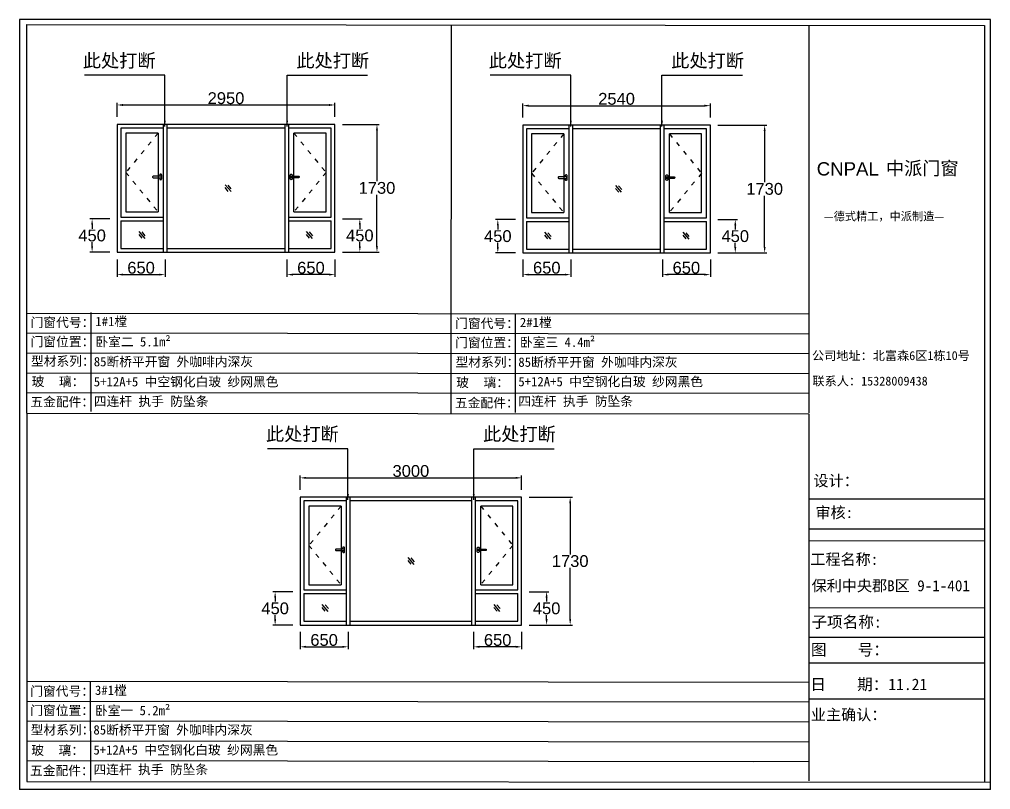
# Model space of a CAD drawing. Header units: inches. Extents: x -138455 to 599497, y -747149 to 13167.
# Drawn here: x 195307 to 208456, y -515538 to -505110 of the extents above; entities that cross this region are included whole.
import ezdxf

# ---------------------------------------------------------------- set-up
doc = ezdxf.new("R2010")
doc.units = ezdxf.units.IN
doc.header["$MEASUREMENT"] = 0
doc.header["$PDMODE"] = 35
doc.header["$PDSIZE"] = -3
doc.linetypes.add('ACAD_ISO03W100', pattern=[30, 12, -18])
doc.layers.add('0 @ 1', color=7, linetype='Continuous')
doc.styles.add('Annotative', font='arialbd.ttf')
doc.styles.add('MtXpl_', font='')
doc.styles.get("Standard").update_dxf_attribs({"font": 'arial.ttf'})
doc.styles.get('MtXpl_').set_extended_font_data('SimSun')
doc.dimstyles.get("Standard").update_dxf_attribs({"dimtxt": 80, "dimasz": 70, "dimexe": 40, "dimexo": 80, "dimgap": 0, "dimtad": 1, "dimtih": 1, "dimtoh": 1, "dimdec": 0, "dimzin": 0, "dimdsep": 46, "dimtxsty": 'Standard', "dimcen": 0.09, "dimadec": 0, "dimazin": 0, "dimtfac": 1, "dimtdec": 0, "dimtofl": 0, "dimtmove": 0, "dimatfit": 3, "dimfxl": 0, "dimtolj": 1, "dimtzin": 0, "dimarcsym": 0})

# ---------------------------------------------------------------- blocks, each defined once
blk = doc.blocks.new('123as')
at = {"color": 0}
for p, q in [((90189, 51387), (90252, 51462)), ((90194, 51330), (90312, 51470)), ((90251, 51335), (90314, 51410))]:
    blk.add_line(p, q, dxfattribs=at)
blk = doc.blocks.new('*D2278')
at = {"color": 0, "lineweight": -2, "transparency": 16777216}
for p, q in [((199107, -511480), (199107, -511287)), ((199187, -511317), (202027, -511317)), ((202107, -511480), (202107, -511287))]:
    blk.add_line(p, q, dxfattribs=at)
at = {"color": 0, "transparency": 16777216}
for points in [[(199187, -511304), (199187, -511330), (199107, -511317)], [(202027, -511304), (202027, -511330), (202107, -511317)]]:
    blk.add_solid(points, dxfattribs=at)
at = {"layer": 'Defpoints', "color": 0, "transparency": 16777216}
for p in [(202107, -511317), (199107, -511580), (202107, -511580)]:
    blk.add_point(p, dxfattribs=at)
at = {"color": 0, "transparency": 16777216, "insert": (200607, -511225), "char_height": 160, "attachment_point": 5}
blk.add_mtext('\\A1;3000', dxfattribs=at)
blk = doc.blocks.new('*D2279')
at = {"color": 0, "lineweight": -2, "transparency": 16777216}
for p, q in [((202207, -511580), (202794, -511580)), ((202764, -511660), (202764, -512353)), ((202764, -513230), (202764, -512536)), ((202207, -513310), (202794, -513310))]:
    blk.add_line(p, q, dxfattribs=at)
at = {"color": 0, "transparency": 16777216}
for points in [[(202751, -511660), (202777, -511660), (202764, -511580)], [(202751, -513230), (202777, -513230), (202764, -513310)]]:
    blk.add_solid(points, dxfattribs=at)
at = {"layer": 'Defpoints', "color": 0, "transparency": 16777216}
for p in [(202107, -511580), (202107, -513310), (202764, -513310)]:
    blk.add_point(p, dxfattribs=at)
at = {"color": 0, "transparency": 16777216, "insert": (202764, -512445), "char_height": 160, "attachment_point": 5}
blk.add_mtext('\\A1;1730', dxfattribs=at)
blk = doc.blocks.new('*D2280')
at = {"color": 0, "lineweight": -2, "transparency": 16777216}
for p, q in [((196629, -506431), (196629, -506238)), ((196709, -506268), (199499, -506268)), ((199579, -506431), (199579, -506238))]:
    blk.add_line(p, q, dxfattribs=at)
at = {"color": 0, "transparency": 16777216}
for points in [[(196709, -506255), (196709, -506282), (196629, -506268)], [(199499, -506255), (199499, -506282), (199579, -506268)]]:
    blk.add_solid(points, dxfattribs=at)
at = {"layer": 'Defpoints', "color": 0, "transparency": 16777216}
for p in [(199579, -506268), (196629, -506531), (199579, -506531)]:
    blk.add_point(p, dxfattribs=at)
at = {"color": 0, "transparency": 16777216, "insert": (198104, -506177), "char_height": 160, "attachment_point": 5}
blk.add_mtext('\\A1;2950', dxfattribs=at)
blk = doc.blocks.new('*D2281')
at = {"color": 0, "lineweight": -2, "transparency": 16777216}
for p, q in [((199679, -506531), (200178, -506531)), ((200148, -506611), (200148, -507301)), ((200148, -508181), (200148, -507484)), ((199679, -508261), (200178, -508261))]:
    blk.add_line(p, q, dxfattribs=at)
at = {"color": 0, "transparency": 16777216}
for points in [[(200135, -506611), (200161, -506611), (200148, -506531)], [(200135, -508181), (200161, -508181), (200148, -508261)]]:
    blk.add_solid(points, dxfattribs=at)
at = {"layer": 'Defpoints', "color": 0, "transparency": 16777216}
for p in [(199579, -506531), (199579, -508261), (200148, -508261)]:
    blk.add_point(p, dxfattribs=at)
at = {"color": 0, "transparency": 16777216, "insert": (200148, -507392), "char_height": 160, "attachment_point": 5}
blk.add_mtext('\\A1;1730', dxfattribs=at)
blk = doc.blocks.new('*D2282')
at = {"color": 0, "lineweight": -2, "transparency": 16777216}
for p, q in [((202122, -506440), (202122, -506248)), ((202202, -506278), (204582, -506278)), ((204662, -506440), (204662, -506248))]:
    blk.add_line(p, q, dxfattribs=at)
at = {"color": 0, "transparency": 16777216}
for points in [[(202202, -506264), (202202, -506291), (202122, -506278)], [(204582, -506264), (204582, -506291), (204662, -506278)]]:
    blk.add_solid(points, dxfattribs=at)
at = {"layer": 'Defpoints', "color": 0, "transparency": 16777216}
for p in [(204662, -506278), (202122, -506540), (204662, -506540)]:
    blk.add_point(p, dxfattribs=at)
at = {"color": 0, "transparency": 16777216, "insert": (203392, -506186), "char_height": 160, "attachment_point": 5}
blk.add_mtext('\\A1;2540', dxfattribs=at)
blk = doc.blocks.new('*D2283')
at = {"color": 0, "lineweight": -2, "transparency": 16777216}
for p, q in [((204762, -506540), (205427, -506540)), ((205397, -506620), (205397, -507313)), ((205397, -508190), (205397, -507497)), ((204762, -508270), (205427, -508270))]:
    blk.add_line(p, q, dxfattribs=at)
at = {"color": 0, "transparency": 16777216}
for points in [[(205384, -506620), (205410, -506620), (205397, -506540)], [(205384, -508190), (205410, -508190), (205397, -508270)]]:
    blk.add_solid(points, dxfattribs=at)
at = {"layer": 'Defpoints', "color": 0, "transparency": 16777216}
for p in [(204662, -506540), (204662, -508270), (205397, -508270)]:
    blk.add_point(p, dxfattribs=at)
at = {"color": 0, "transparency": 16777216, "insert": (205397, -507405), "char_height": 160, "attachment_point": 5}
blk.add_mtext('\\A1;1730', dxfattribs=at)
blk = doc.blocks.new('dzcs')
blk.add_lwpolyline([(142182, -3328), (142182, -3342, 0.414214), (142196, -3355), (142196, -3355, 0.414214), (142209, -3342), (142209, -3294, 0.414214), (142196, -3280), (142196, -3280, 0.414214), (142182, -3294), (142182, -3308)], format="xyb")
blk.add_lwpolyline([(142096, -3328), (142196, -3328, 0.414214), (142206, -3318), (142206, -3318, 0.414214), (142196, -3308), (142096, -3308, 0.414214), (142086, -3318), (142086, -3318, 0.414214)], format="xyb", close=True)
blk = doc.blocks.new('*D2292')
at = {"color": 0, "lineweight": -2, "transparency": 16777216}
for p, q in [((196529, -507811), (196261, -507811)), ((196291, -507891), (196291, -507944)), ((196291, -508181), (196291, -508127)), ((196529, -508261), (196261, -508261))]:
    blk.add_line(p, q, dxfattribs=at)
at = {"color": 0, "transparency": 16777216}
for points in [[(196278, -507891), (196304, -507891), (196291, -507811)], [(196278, -508181), (196304, -508181), (196291, -508261)]]:
    blk.add_solid(points, dxfattribs=at)
at = {"layer": 'Defpoints', "color": 0, "transparency": 16777216}
for p in [(196629, -507811), (196291, -508261), (196629, -508261)]:
    blk.add_point(p, dxfattribs=at)
at = {"color": 0, "transparency": 16777216, "insert": (196291, -508036), "char_height": 160, "attachment_point": 5}
blk.add_mtext('\\A1;450', dxfattribs=at)
blk = doc.blocks.new('*D2293')
at = {"color": 0, "lineweight": -2, "transparency": 16777216}
for p, q in [((196629, -508361), (196629, -508595)), ((197279, -508361), (197279, -508595)), ((196709, -508565), (197199, -508565))]:
    blk.add_line(p, q, dxfattribs=at)
at = {"color": 0, "transparency": 16777216}
for points in [[(196709, -508552), (196709, -508578), (196629, -508565)], [(197199, -508552), (197199, -508578), (197279, -508565)]]:
    blk.add_solid(points, dxfattribs=at)
at = {"layer": 'Defpoints', "color": 0, "transparency": 16777216}
for p in [(196629, -508261), (197279, -508261), (197279, -508565)]:
    blk.add_point(p, dxfattribs=at)
at = {"color": 0, "transparency": 16777216, "insert": (196954, -508473), "char_height": 160, "attachment_point": 5}
blk.add_mtext('\\A1;650', dxfattribs=at)
blk = doc.blocks.new('*D2295')
at = {"color": 0, "lineweight": -2, "transparency": 16777216}
for p, q in [((199679, -507811), (199946, -507811)), ((199916, -507891), (199916, -507944)), ((199916, -508181), (199916, -508127)), ((199679, -508261), (199946, -508261))]:
    blk.add_line(p, q, dxfattribs=at)
at = {"color": 0, "transparency": 16777216}
for points in [[(199903, -507891), (199929, -507891), (199916, -507811)], [(199903, -508181), (199929, -508181), (199916, -508261)]]:
    blk.add_solid(points, dxfattribs=at)
at = {"layer": 'Defpoints', "color": 0, "transparency": 16777216}
for p in [(199579, -507811), (199579, -508261), (199916, -508261)]:
    blk.add_point(p, dxfattribs=at)
at = {"color": 0, "transparency": 16777216, "insert": (199916, -508036), "char_height": 160, "attachment_point": 5}
blk.add_mtext('\\A1;450', dxfattribs=at)
blk = doc.blocks.new('*D2294')
at = {"color": 0, "lineweight": -2, "transparency": 16777216}
for p, q in [((198929, -508361), (198929, -508595)), ((199579, -508361), (199579, -508595)), ((199499, -508565), (199009, -508565))]:
    blk.add_line(p, q, dxfattribs=at)
at = {"color": 0, "transparency": 16777216}
for points in [[(199009, -508552), (199009, -508578), (198929, -508565)], [(199499, -508552), (199499, -508578), (199579, -508565)]]:
    blk.add_solid(points, dxfattribs=at)
at = {"layer": 'Defpoints', "color": 0, "transparency": 16777216}
for p in [(198929, -508261), (199579, -508261), (198929, -508565)]:
    blk.add_point(p, dxfattribs=at)
at = {"color": 0, "transparency": 16777216, "insert": (199254, -508473), "char_height": 160, "attachment_point": 5}
blk.add_mtext('\\A1;650', dxfattribs=at)
blk = doc.blocks.new('*D2296')
at = {"color": 0, "lineweight": -2, "transparency": 16777216}
for p, q in [((204762, -507820), (205029, -507820)), ((204999, -507900), (204999, -507953)), ((204999, -508190), (204999, -508137)), ((204762, -508270), (205029, -508270))]:
    blk.add_line(p, q, dxfattribs=at)
at = {"color": 0, "transparency": 16777216}
for points in [[(204986, -507900), (205013, -507900), (204999, -507820)], [(204986, -508190), (205013, -508190), (204999, -508270)]]:
    blk.add_solid(points, dxfattribs=at)
at = {"layer": 'Defpoints', "color": 0, "transparency": 16777216}
for p in [(204662, -507820), (204662, -508270), (204999, -508270)]:
    blk.add_point(p, dxfattribs=at)
at = {"color": 0, "transparency": 16777216, "insert": (204999, -508045), "char_height": 160, "attachment_point": 5}
blk.add_mtext('\\A1;450', dxfattribs=at)
blk = doc.blocks.new('*D2297')
at = {"color": 0, "lineweight": -2, "transparency": 16777216}
for p, q in [((204012, -508361), (204012, -508595)), ((204662, -508361), (204662, -508595)), ((204582, -508565), (204092, -508565))]:
    blk.add_line(p, q, dxfattribs=at)
at = {"color": 0, "transparency": 16777216}
for points in [[(204092, -508552), (204092, -508578), (204012, -508565)], [(204582, -508552), (204582, -508578), (204662, -508565)]]:
    blk.add_solid(points, dxfattribs=at)
at = {"layer": 'Defpoints', "color": 0, "transparency": 16777216}
for p in [(204012, -508261), (204662, -508261), (204012, -508565)]:
    blk.add_point(p, dxfattribs=at)
at = {"color": 0, "transparency": 16777216, "insert": (204337, -508473), "char_height": 160, "attachment_point": 5}
blk.add_mtext('\\A1;650', dxfattribs=at)
blk = doc.blocks.new('*D2298')
at = {"color": 0, "lineweight": -2, "transparency": 16777216}
for p, q in [((202022, -507820), (201754, -507820)), ((201784, -507900), (201784, -507953)), ((201784, -508190), (201784, -508137)), ((202022, -508270), (201754, -508270))]:
    blk.add_line(p, q, dxfattribs=at)
at = {"color": 0, "transparency": 16777216}
for points in [[(201771, -507900), (201797, -507900), (201784, -507820)], [(201771, -508190), (201797, -508190), (201784, -508270)]]:
    blk.add_solid(points, dxfattribs=at)
at = {"layer": 'Defpoints', "color": 0, "transparency": 16777216}
for p in [(202122, -507820), (201784, -508270), (202122, -508270)]:
    blk.add_point(p, dxfattribs=at)
at = {"color": 0, "transparency": 16777216, "insert": (201784, -508045), "char_height": 160, "attachment_point": 5}
blk.add_mtext('\\A1;450', dxfattribs=at)
blk = doc.blocks.new('*D2299')
at = {"color": 0, "lineweight": -2, "transparency": 16777216}
for p, q in [((202122, -508361), (202122, -508595)), ((202772, -508361), (202772, -508595)), ((202202, -508565), (202692, -508565))]:
    blk.add_line(p, q, dxfattribs=at)
at = {"color": 0, "transparency": 16777216}
for points in [[(202202, -508552), (202202, -508578), (202122, -508565)], [(202692, -508552), (202692, -508578), (202772, -508565)]]:
    blk.add_solid(points, dxfattribs=at)
at = {"layer": 'Defpoints', "color": 0, "transparency": 16777216}
for p in [(202122, -508261), (202772, -508261), (202772, -508565)]:
    blk.add_point(p, dxfattribs=at)
at = {"color": 0, "transparency": 16777216, "insert": (202447, -508473), "char_height": 160, "attachment_point": 5}
blk.add_mtext('\\A1;650', dxfattribs=at)
blk = doc.blocks.new('*D2300')
at = {"color": 0, "lineweight": -2, "transparency": 16777216}
for p, q in [((202207, -512860), (202475, -512860)), ((202445, -512940), (202445, -512993)), ((202445, -513230), (202445, -513176)), ((202207, -513310), (202475, -513310))]:
    blk.add_line(p, q, dxfattribs=at)
at = {"color": 0, "transparency": 16777216}
for points in [[(202431, -512940), (202458, -512940), (202445, -512860)], [(202431, -513230), (202458, -513230), (202445, -513310)]]:
    blk.add_solid(points, dxfattribs=at)
at = {"layer": 'Defpoints', "color": 0, "transparency": 16777216}
for p in [(202107, -512860), (202107, -513310), (202445, -513310)]:
    blk.add_point(p, dxfattribs=at)
at = {"color": 0, "transparency": 16777216, "insert": (202445, -513085), "char_height": 160, "attachment_point": 5}
blk.add_mtext('\\A1;450', dxfattribs=at)
blk = doc.blocks.new('*D2301')
at = {"color": 0, "lineweight": -2, "transparency": 16777216}
for p, q in [((201457, -513400), (201457, -513635)), ((202107, -513400), (202107, -513635)), ((202027, -513605), (201537, -513605))]:
    blk.add_line(p, q, dxfattribs=at)
at = {"color": 0, "transparency": 16777216}
for points in [[(201537, -513591), (201537, -513618), (201457, -513605)], [(202027, -513591), (202027, -513618), (202107, -513605)]]:
    blk.add_solid(points, dxfattribs=at)
at = {"layer": 'Defpoints', "color": 0, "transparency": 16777216}
for p in [(201457, -513300), (202107, -513300), (201457, -513605)]:
    blk.add_point(p, dxfattribs=at)
at = {"color": 0, "transparency": 16777216, "insert": (201782, -513513), "char_height": 160, "attachment_point": 5}
blk.add_mtext('\\A1;650', dxfattribs=at)
blk = doc.blocks.new('*D2302')
at = {"color": 0, "lineweight": -2, "transparency": 16777216}
for p, q in [((199007, -512860), (198739, -512860)), ((198769, -512940), (198769, -512993)), ((198769, -513230), (198769, -513176)), ((199007, -513310), (198739, -513310))]:
    blk.add_line(p, q, dxfattribs=at)
at = {"color": 0, "transparency": 16777216}
for points in [[(198756, -512940), (198783, -512940), (198769, -512860)], [(198756, -513230), (198783, -513230), (198769, -513310)]]:
    blk.add_solid(points, dxfattribs=at)
at = {"layer": 'Defpoints', "color": 0, "transparency": 16777216}
for p in [(199107, -512860), (198769, -513310), (199107, -513310)]:
    blk.add_point(p, dxfattribs=at)
at = {"color": 0, "transparency": 16777216, "insert": (198769, -513085), "char_height": 160, "attachment_point": 5}
blk.add_mtext('\\A1;450', dxfattribs=at)
blk = doc.blocks.new('*D2303')
at = {"color": 0, "lineweight": -2, "transparency": 16777216}
for p, q in [((199107, -513400), (199107, -513635)), ((199757, -513400), (199757, -513635)), ((199187, -513605), (199677, -513605))]:
    blk.add_line(p, q, dxfattribs=at)
at = {"color": 0, "transparency": 16777216}
for points in [[(199187, -513591), (199187, -513618), (199107, -513605)], [(199677, -513591), (199677, -513618), (199757, -513605)]]:
    blk.add_solid(points, dxfattribs=at)
at = {"layer": 'Defpoints', "color": 0, "transparency": 16777216}
for p in [(199107, -513300), (199757, -513300), (199757, -513605)]:
    blk.add_point(p, dxfattribs=at)
at = {"color": 0, "transparency": 16777216, "insert": (199432, -513513), "char_height": 160, "attachment_point": 5}
blk.add_mtext('\\A1;650', dxfattribs=at)

msp = doc.modelspace()

# ---------------------------------------------------------------- linework, layer by layer
for p, q in [((195306.9, -505109.8), (195306.9, -510543.1)), ((208455.9, -505109.8), (195306.9, -505109.8)), ((195406.8, -510443.2), (195406.9, -505180.7)), ((195406.9, -505180.7), (208372, -505193.9)), ((208455.9, -510552.6), (208455.9, -505109.8)), ((201151.5, -510447.5), (201155.2, -505186.1)), ((205994.5, -505193.9), (205994.4, -510435.7)), ((208372, -505193.9), (208374, -510452.5)), ((199578.5, -506530.7), (196628.5, -506530.7)), ((196628.5, -506530.7), (196628.5, -508260.7)), ((197253.5, -506580.7), (196678.5, -506580.7)), ((196678.5, -506580.7), (196678.5, -507785.7)), ((197253.5, -506530.7), (197253.5, -507835.7)), ((197303.5, -506530.7), (197303.5, -508260.7)), ((198903.5, -506580.7), (197303.5, -506580.7)), ((198903.5, -508260.7), (198903.5, -506530.7)), ((198953.5, -507785.7), (198953.5, -506530.7)), ((199528.5, -506580.7), (198953.5, -506580.7)), ((199528.5, -507785.7), (199528.5, -506580.7)), ((199578.5, -508260.7), (199578.5, -506530.7)), ((204661.6, -506540.1), (202121.6, -506540.1)), ((202121.6, -506540.1), (202121.6, -508270.1)), ((202746.6, -506590.1), (202171.6, -506590.1)), ((202171.6, -506590.1), (202171.6, -507795.1)), ((202746.6, -506540.1), (202746.6, -507845.1)), ((202796.6, -506540.1), (202796.6, -508270.1)), ((203986.6, -506590.1), (202796.6, -506590.1)), ((203986.6, -508270.1), (203986.6, -506540.1)), ((204036.6, -507845.1), (204036.6, -506540.1)), ((204611.6, -506590.1), (204036.6, -506590.1)), ((204611.6, -507795.1), (204611.6, -506590.1)), ((204661.6, -508270.1), (204661.6, -506540.1)), ((197183.5, -506650.7), (196748.5, -506650.7)), ((196748.5, -506650.7), (196748.5, -507715.7)), ((197183.5, -506650.7), (197183.5, -507715.7)), ((199023.5, -507715.7), (199023.5, -506650.7)), ((199458.5, -506650.7), (199023.5, -506650.7)), ((199458.5, -507715.7), (199458.5, -506650.7)), ((202676.6, -506660.1), (202241.6, -506660.1)), ((202241.6, -506660.1), (202241.6, -507725.1)), ((202676.6, -506660.1), (202676.6, -507725.1)), ((204106.6, -507725.1), (204106.6, -506660.1)), ((204541.6, -506660.1), (204106.6, -506660.1)), ((204541.6, -507725.1), (204541.6, -506660.1)), ((196678.5, -507785.7), (197253.5, -507785.7)), ((196748.5, -507715.7), (197183.5, -507715.7)), ((198953.5, -507785.7), (199528.5, -507785.7)), ((198953.5, -508260.7), (198953.5, -507785.7)), ((199023.5, -507715.7), (199458.5, -507715.7)), ((202171.6, -507795.1), (202746.6, -507795.1)), ((202241.6, -507725.1), (202676.6, -507725.1)), ((204036.6, -507795.1), (204611.6, -507795.1)), ((204106.6, -507725.1), (204541.6, -507725.1)), ((196678.5, -507835.7), (197253.5, -507835.7)), ((196678.5, -507835.7), (196678.5, -508210.7)), ((197253.5, -507835.7), (197253.5, -508260.7)), ((198953.5, -507835.7), (199528.5, -507835.7)), ((199528.5, -508210.7), (199528.5, -507835.7)), ((202171.6, -507845.1), (202746.6, -507845.1)), ((202171.6, -507845.1), (202171.6, -508220.1)), ((202746.6, -507845.1), (202746.6, -508270.1)), ((204036.6, -507845.1), (204611.6, -507845.1)), ((204036.6, -508270.1), (204036.6, -507845.1)), ((204611.6, -508220.1), (204611.6, -507845.1)), ((196628.5, -508260.7), (199578.5, -508260.7)), ((196678.5, -508210.7), (197253.5, -508210.7)), ((197303.5, -508210.7), (198903.5, -508210.7)), ((198953.5, -508210.7), (199528.5, -508210.7)), ((202121.6, -508270.1), (204661.6, -508270.1)), ((202171.6, -508220.1), (202746.6, -508220.1)), ((202796.6, -508220.1), (203986.6, -508220.1)), ((204036.6, -508220.1), (204611.6, -508220.1)), ((195406.9, -509086.2), (205994.4, -509097.4)), ((196271.7, -509079.6), (196272, -510420.8)), ((202020, -509092.8), (202020.3, -510434.1)), ((195406.9, -509353.6), (205994.4, -509364.9)), ((195406.8, -509622.9), (205994.4, -509634.2)), ((195406.8, -509894.3), (205994.4, -509905.6)), ((195406.8, -510159.2), (205994.4, -510172.5)), ((195406.8, -510443.2), (205994.5, -510451.1)), ((195406.8, -510443.2), (195406.8, -515428.5)), ((195306.9, -510543.1), (195306.9, -515537.8)), ((205994.5, -510451.1), (205994.4, -515420.9)), ((208371.9, -510452.5), (208374, -515437.7)), ((208455.9, -515537.8), (208455.9, -510552.6)), ((202107, -511579.6), (199107, -511579.6)), ((199107, -511579.6), (199107, -513309.6)), ((199732, -511579.6), (199732, -512884.6)), ((199782, -511579.6), (199782, -513309.6)), ((201432, -513309.6), (201432, -511579.6)), ((201482, -512834.6), (201482, -511579.6)), ((202107, -513309.6), (202107, -511579.6)), ((205994.5, -511600.5), (208372, -511600.5)), ((199157, -511629.6), (199157, -512834.6)), ((199732, -511629.6), (199157, -511629.6)), ((199662, -511699.6), (199227, -511699.6)), ((199227, -511699.6), (199227, -512764.6)), ((199662, -511699.6), (199662, -512764.6)), ((201432, -511629.6), (199782, -511629.6)), ((202057, -511629.6), (201482, -511629.6)), ((201987, -511699.6), (201552, -511699.6)), ((201552, -512764.6), (201552, -511699.6)), ((201987, -512764.6), (201987, -511699.6)), ((202057, -512834.6), (202057, -511629.6)), ((205994.4, -512006.8), (208371.9, -512006.8)), ((205994.4, -512167.8), (208373.4, -512167.1)), ((199227, -512764.6), (199662, -512764.6)), ((201552, -512764.6), (201987, -512764.6)), ((199157, -512834.6), (199732, -512834.6)), ((199157, -512884.6), (199732, -512884.6)), ((199157, -512884.6), (199157, -513259.6)), ((199732, -512884.6), (199732, -513309.6)), ((201482, -513309.6), (201482, -512834.6)), ((201482, -512834.6), (202057, -512834.6)), ((201482, -512884.6), (202057, -512884.6)), ((202057, -513259.6), (202057, -512884.6)), ((205994.4, -513075.2), (208373.5, -513074.6)), ((199107, -513309.6), (202107, -513309.6)), ((199157, -513259.6), (199732, -513259.6)), ((199782, -513259.6), (201432, -513259.6)), ((201482, -513259.6), (202057, -513259.6)), ((205994.4, -513473.6), (208373.6, -513472.9)), ((205994.4, -513820.9), (208373.7, -513820.2)), ((195406.9, -514071.4), (205994.4, -514082.7)), ((196266.7, -514072.4), (196267.1, -515413.6)), ((195406.9, -514338.9), (205994.4, -514350.1)), ((205994.4, -514311.3), (208373.9, -514310.7)), ((195406.8, -514608.2), (205994.4, -514619.5)), ((195406.8, -514879.6), (205994.4, -514890.8)), ((195406.8, -515144.5), (205994.4, -515157.7)), ((205252, -515175), (205252.1, -515175)), ((195406.8, -515428.5), (208455.9, -515437.8)), ((208455.9, -515537.8), (195306.9, -515537.8))]:
    msp.add_line(p, q)
at = {"linetype": 'ACAD_ISO03W100', "ltscale": 5}
for points in [[(197183.5, -506650.7), (196748.5, -507183.2), (197183.5, -507715.7)], [(199023.5, -506650.7), (199458.5, -507183.2), (199023.5, -507715.7)], [(202676.6, -506660.1), (202241.6, -507192.6), (202676.6, -507725.1)], [(204106.6, -506660.1), (204541.6, -507192.6), (204106.6, -507725.1)], [(199662, -511699.6), (199227, -512232.1), (199662, -512764.6)], [(201552, -511699.6), (201987, -512232.1), (201552, -512764.6)]]:
    msp.add_lwpolyline(points, dxfattribs=at)

# ---------------------------------------------------------------- block references
for p in [(55023.9, -503924.8), (60513.8, -503934.2), (57500.9, -508973.6)]:
    msp.add_blockref('dzcs', p)
at = {"xscale": -1}
for p in [(341183.5, -503924.8), (346267.1, -503934.2), (343713.1, -508973.6)]:
    msp.add_blockref('dzcs', p, dxfattribs=at)
at = {"xscale": -0.6684526412304121, "yscale": 0.6684526412304121, "zscale": 0.6684526412304121}
for p in [(258462.9, -541753), (263749.3, -541762.4), (257298.3, -542387.9), (259564.8, -542387.9), (262791.4, -542397.3), (264663.6, -542397.3), (260941.4, -546801.8), (259776.8, -547436.8), (262101.8, -547436.8)]:
    msp.add_blockref('123as', p, dxfattribs=at)

# ---------------------------------------------------------------- texts
at = {"style": 'MtXpl_'}
for s, height, p in [('中派门窗', 180.36, (207038.8, -507215.8)), ('—德式精工，中派制造—', 110.99, (206196.7, -507831.2)), ('公司地址：北富森6区1栋10号', 120.577, (206038.2, -509721.9)), ('联系人：15328009438', 120.577, (206044.8, -510066.6)), ('设计：', 149.85, (206058.5, -511430.6)), ('审核:', 149.85, (206084.4, -511861)), ('工程名称:', 149.85, (206015.7, -512494.3)), ('保利中央郡B区 9-1-401', 149.846, (206033, -512852.5)), ('子项名称:', 154.84, (206031.2, -513345.2)), ('图    号：', 154.84, (206023.8, -513720.7)), ('日    期：11.21', 154.844, (206016.7, -514190.1)), ('业主确认：', 149.85, (206023.3, -514598.4))]:
    msp.add_text(s, height=height, dxfattribs=at).set_placement(p)
msp.add_text('CNPAL', height=180.36).set_placement((206102.3, -507223.2))
at = {"layer": '0 @ 1', "style": 'Annotative'}
for s, p in [('门窗代号：', (195458.5, -509275.7)), ('门窗代号：', (201206.8, -509288.9)), ('门窗位置：', (195458.5, -509536.4)), ('门窗位置：', (201206.8, -509549.6)), ('型材系列：', (195463.8, -509799.7)), ('型材系列：', (201212.1, -509813)), ('玻    璃：', (195472.7, -510075.8)), ('玻    璃：', (201221, -510089.1)), ('五金配件：', (195455.4, -510350.9)), ('五金配件：', (201203.7, -510364.2)), ('门窗代号：', (195453.5, -514268.5)), ('门窗位置：', (195453.5, -514529.2)), ('型材系列：', (195458.9, -514792.5)), ('玻    璃：', (195467.7, -515068.7)), ('五金配件：', (195450.4, -515343.8))]:
    msp.add_text(s, height=126.53, dxfattribs=at).set_placement(p)
for s, width, heights, insert, char_height, attachment_point in [('{\\fSimSun|b1|i0|c134|p2;此处打断}', 1378.789, [0], (196165, -505577.7), 180.693, 1), ('{\\fSimSun|b1|i0|c134|p2;此处打断}', 1378.789, [0], (200042.1, -505577.7), 180.693, 3), ('{\\fSimSun|b1|i0|c134|p2;此处打断}', 1378.789, [0], (201661.4, -505577.7), 180.693, 1), ('{\\fSimSun|b1|i0|c134|p2;此处打断}', 1378.789, [0], (205117.6, -505577.7), 180.693, 3), ('{\\fSimSun|b1|i0|c134|p2;1#1樘}', 4396.385, [0], (196334.7, -509136.2), 126.534, 1), ('{\\fSimSun|b1|i0|c134|p2;2#1樘}', 4396.385, [0], (202083, -509149.5), 126.534, 1), ('{\\fSimSun|b1|i0|c134|p2;卧室二 5.1m²}', 4396.385, [0], (196334.8, -509411.3), 126.534, 1), ('{\\fSimSun|b1|i0|c134|p2;卧室三 4.4m²}', 4396.385, [0], (202083.1, -509417), 126.534, 1), ('{\\fSimSun|b1|i0|c134|p2;85断桥平开窗 外咖啡内深灰}', 4396.385, [0], (196313.7, -509680.9), 126.534, 1), ('{\\fSimSun|b1|i0|c134|p2;85断桥平开窗 外咖啡内深灰}', 4396.385, [0], (202062, -509687), 126.534, 1), ('{\\fSimSun|b1|i0|c134|p2;5+12A+5 中空钢化白玻 纱网黑色}', 4396.385, [0], (196313.8, -509952.2), 126.534, 1), ('{\\fSimSun|b1|i0|c134|p2;5+12A+5 中空钢化白玻 纱网黑色}', 4396.385, [0], (202062.1, -509950.6), 126.534, 1), ('{\\fSimSun|b1|i0|c134|p2;四连杆 执手 防坠条}', 4396.385, [175.9], (196313.9, -510217.3), 126.534, 1), ('{\\fSimSun|b1|i0|c134|p2;四连杆 执手 防坠条}', 4396.385, [175.9], (202062.1, -510215.7), 126.534, 1), ('{\\fSimSun|b1|i0|c134|p2;此处打断}', 1378.789, [0], (198644.8, -510633.7), 180.693, 1), ('{\\fSimSun|b1|i0|c134|p2;此处打断}', 1378.789, [0], (202569.3, -510633.7), 180.693, 3), ('{\\fSimSun|b1|i0|c134|p2;3#1樘}', 4396.385, [0], (196329.7, -514129.1), 126.534, 1), ('{\\fSimSun|b1|i0|c134|p2;卧室一 5.2m²}', 4396.385, [0], (196329.8, -514404.1), 126.534, 1), ('{\\fSimSun|b1|i0|c134|p2;85断桥平开窗 外咖啡内深灰}', 4396.385, [0], (196308.7, -514666.1), 126.534, 1), ('{\\fSimSun|b1|i0|c134|p2;5+12A+5 中空钢化白玻 纱网黑色}', 4396.385, [0], (196308.8, -514937.5), 126.534, 1), ('{\\fSimSun|b1|i0|c134|p2;四连杆 执手 防坠条}', 4396.385, [175.9], (196308.9, -515202.6), 126.534, 1)]:
    msp.add_mtext_dynamic_manual_height_columns(s, width=width, gutter_width=903.5, heights=heights, dxfattribs=dict(at, insert=insert, char_height=char_height, attachment_point=attachment_point))

# ---------------------------------------------------------------- dimensions: what is measured, and where the dimension line sits
for base, p1, p2, picture, middle in [((199578.5, -506268.2), (196628.5, -506530.7), (199578.5, -506530.7), '*D2280', (198103.5, -506176.5)), ((204661.6, -506277.7), (202121.6, -506540.1), (204661.6, -506540.1), '*D2282', (203391.6, -506186)), ((197278.5, -508565.1), (196628.5, -508260.7), (197278.5, -508260.7), '*D2293', (196953.5, -508473.4)), ((202107, -511317.1), (199107, -511579.6), (202107, -511579.6), '*D2278', (200607, -511225.4))]:
    dim = msp.add_linear_dim(base=base, p1=p1, p2=p2, dimstyle='Standard', override={"dimtxt": 160, "dimasz": 80, "dimexe": 30, "dimexo": 100, "dimgap": 10, "dimfxl": 100})
    dim.commit()
    dim.dimension.update_dxf_attribs({"geometry": picture, "text_midpoint": middle})
for base, p1, p2, picture, middle in [((200148, -508260.7), (199578.5, -506530.7), (199578.5, -508260.7), '*D2281', (200148, -507392.3)), ((205396.9, -508270.1), (204661.6, -506540.1), (204661.6, -508270.1), '*D2283', (205396.9, -507405.1)), ((202763.9, -513309.6), (202107, -511579.6), (202107, -513309.6), '*D2279', (202763.9, -512444.6))]:
    dim = msp.add_linear_dim(base=base, p1=p1, p2=p2, angle=90, dimstyle='Standard', override={"dimtxt": 160, "dimasz": 80, "dimexe": 30, "dimexo": 100, "dimgap": 10, "dimfxl": 100})
    dim.commit()
    dim.dimension.update_dxf_attribs({"geometry": picture, "text_midpoint": middle, "dimtype": 160})
for base, p1, p2, angle, picture, middle in [((196291, -508260.7), (196628.5, -507810.7), (196628.5, -508260.7), 90, '*D2292', (196291, -508035.7)), ((199916.1, -508260.7), (199578.5, -507810.7), (199578.5, -508260.7), 90, '*D2295', (199916.1, -508035.7)), ((201784.1, -508270.1), (202121.6, -507820.1), (202121.6, -508270.1), 90, '*D2298', (201784.1, -508045.1)), ((204999.2, -508270.1), (204661.6, -507820.1), (204661.6, -508270.1), 90, '*D2296', (204999.2, -508045.1)), ((198928.5, -508565.1), (199578.5, -508260.7), (198928.5, -508260.7), 180, '*D2294', (199253.5, -508473.4)), ((202771.6, -508565.1), (202121.6, -508260.7), (202771.6, -508260.7), 0, '*D2299', (202446.6, -508473.4)), ((204011.6, -508565.1), (204661.6, -508260.7), (204011.6, -508260.7), 180, '*D2297', (204336.6, -508473.4)), ((198769.5, -513309.6), (199107, -512859.6), (199107, -513309.6), 90, '*D2302', (198769.5, -513084.6)), ((202444.6, -513309.6), (202107, -512859.6), (202107, -513309.6), 90, '*D2300', (202444.6, -513084.6)), ((199757, -513604.6), (199107, -513300.1), (199757, -513300.1), 0, '*D2303', (199432, -513512.9)), ((201457, -513604.6), (202107, -513300.1), (201457, -513300.1), 180, '*D2301', (201782, -513512.9))]:
    dim = msp.add_linear_dim(base=base, p1=p1, p2=p2, angle=angle, dimstyle='Standard', override={"dimtxt": 160, "dimasz": 80, "dimexe": 30, "dimexo": 100, "dimgap": 10, "dimfxl": 100})
    dim.commit()
    dim.dimension.update_dxf_attribs({"geometry": picture, "text_midpoint": middle})

# ---------------------------------------------------------------- leaders
for points in [[(197275.7, -506559.7), (197275.7, -505865.9), (196186.2, -505865.9)], [(198931.3, -506559.7), (198931.3, -505865.9), (200020.9, -505865.9)], [(202772.2, -506559.7), (202772.2, -505865.9), (201682.7, -505865.9)], [(204006.9, -506559.7), (204006.9, -505865.9), (205096.4, -505865.9)], [(199755.5, -511615.7), (199755.5, -510921.9), (198666, -510921.9)], [(201458.5, -511615.7), (201458.5, -510921.9), (202548.1, -510921.9)]]:
    msp.add_leader(points, dimstyle='Standard', override={"dimtxt": 160, "dimasz": 80, "dimexe": 30, "dimexo": 100, "dimgap": 10, "dimtad": 0, "dimfxl": 100})

doc.saveas('drawing.dxf')
